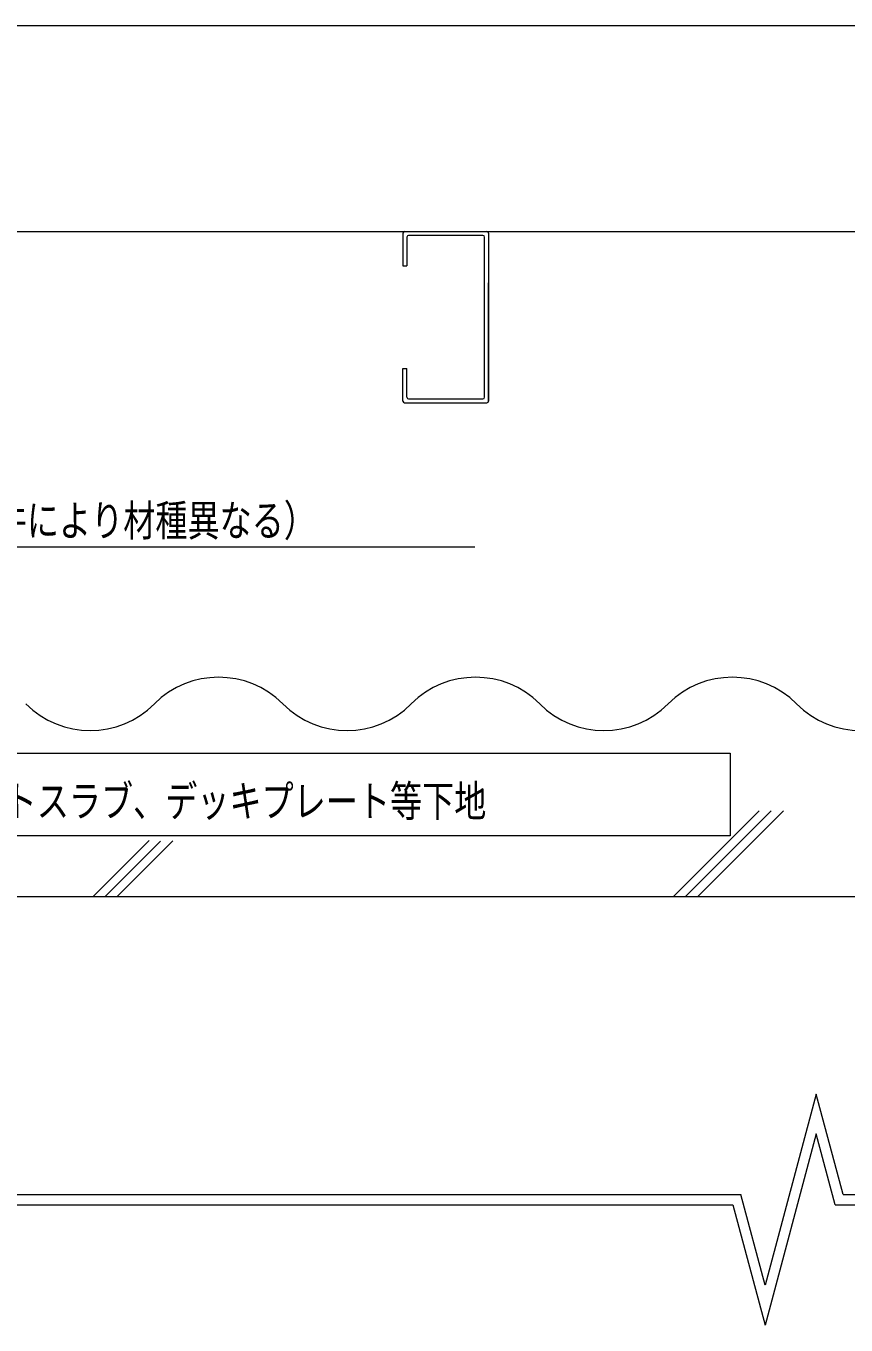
# Model space of a CAD drawing. Units: millimetres, scale not verified. Extents: x -205 to 205, y -142 to 142.
# Drawn here: x -14.5 to 33.4, y 66.7 to 142.5 of the extents above; entities that cross this region are included whole.
import ezdxf
from ezdxf.enums import TextEntityAlignment as Align

# ---------------------------------------------------------------- set-up
doc = ezdxf.new("R2010")
doc.units = ezdxf.units.MM
doc.header["$LTSCALE"] = 0.25
for name, color, linetype, lineweight in [('1-1_1-0 断面', 7, 'Continuous', 18), ('1-2_1-1 寸法', 7, 'Continuous', 18), ('1-3_1-2 文字', 7, 'Continuous', 18), ('F-1_F-0 図枠', 7, 'Continuous', 18)]:
    doc.layers.add(name, color=color, linetype=linetype, lineweight=lineweight)
doc.styles.add('ＭＳ ゴシック', font='')
doc.styles.get('ＭＳ ゴシック').set_extended_font_data('MS Gothic')

msp = doc.modelspace()

# ---------------------------------------------------------------- linework, layer by layer
at = {"layer": '1-1_1-0 断面'}
for p, q in [((-51.638, 130.5), (200.6873, 130.5)), ((7.5909, 130.5), (12.3909, 130.5)), ((7.4909, 130.4), (7.4909, 128.5)), ((7.7209, 130.17), (7.7209, 128.5)), ((12.1609, 130.27), (7.8209, 130.27)), ((12.2609, 120.83), (12.2609, 130.17)), ((12.4909, 130.4), (12.4909, 120.6)), ((7.4909, 128.5), (7.7209, 128.5)), ((12.4909, 120.6), (12.4909, 127.5)), ((7.4909, 122.5), (7.7209, 122.5)), ((7.4909, 120.6), (7.4909, 122.5)), ((7.7209, 120.83), (7.7209, 122.5)), ((7.8209, 120.73), (12.1609, 120.73)), ((-51.638, 91.6817), (200.6873, 91.6817))]:
    msp.add_line(p, q, dxfattribs=at)
msp.add_lwpolyline([(7.5909, 120.5), (10.0669, 120.5), (12.3909, 120.5)], dxfattribs=at)
for centre, start, end in [((7.5909, 130.4), 90, 180), ((12.3909, 130.4), 0, 90), ((7.8209, 130.17), 90, 180), ((12.1609, 130.17), 0, 90), ((7.5909, 120.6), 180, 270), ((7.8209, 120.83), 180, 270), ((12.1609, 120.83), 270, 0), ((12.3909, 120.6), 270, 0)]:
    msp.add_arc(centre, 0.1, start, end, dxfattribs=at)
at = {"layer": '1-2_1-1 寸法'}
for p, q in [((23.2903, 91.6817), (28.2903, 96.6817)), ((23.9974, 91.6817), (28.9974, 96.6817)), ((24.7045, 91.6817), (29.7045, 96.6817)), ((-10.6027, 91.6817), (-7.335, 94.9495)), ((-9.8956, 91.6817), (-6.6689, 94.9084)), ((-9.1885, 91.6817), (-5.9378, 94.9325)), ((31.6283, 80.1409), (28.6382, 68.9817)), ((33.1983, 74.2817), (31.6283, 80.1409)), ((31.6283, 77.8226), (28.6382, 66.6635)), ((32.7379, 73.6817), (31.6283, 77.8226)), ((-59.1451, 74.2817), (27.2181, 74.2817)), ((-59.1451, 73.6817), (26.7577, 73.6817)), ((26.7577, 73.6817), (28.6382, 66.6635)), ((28.6382, 68.9817), (27.2181, 74.2817)), ((32.7379, 73.6817), (117.7577, 73.6817)), ((33.1983, 74.2817), (118.2181, 74.2817))]:
    msp.add_line(p, q, dxfattribs=at)
for centre, start, end in [((-3.272, 99.1758), 45, 135), ((11.728, 99.1758), 45, 135), ((26.728, 99.1758), 45, 135), ((-10.772, 106.6758), 225, 315), ((4.228, 106.6758), 225, 315), ((19.228, 106.6758), 225, 315), ((34.228, 106.6758), 225, 315)]:
    msp.add_arc(centre, 5.3033, start, end, dxfattribs=at)
at = {"layer": '1-3_1-2 文字'}
for p, q in [((-29.4265, 112.0896), (11.6831, 112.0896)), ((-62.2579, 100.043), (26.6074, 100.043)), ((26.6074, 100.043), (26.6074, 95.2243)), ((26.6074, 95.2243), (-62.2579, 95.2243))]:
    msp.add_line(p, q, dxfattribs=at)
at = {"layer": 'F-1_F-0 図枠'}
msp.add_line((205, 142.5), (-205, 142.5), dxfattribs=at)

# ---------------------------------------------------------------- texts
at = {"layer": '1-3_1-2 文字', "style": 'ＭＳ ゴシック', "width": 0.75}
for s, p in [('ブレース材（条件により材種異なる）', (-29.4674, 112.167)), ('※コンクリートスラブ、デッキプレート等下地', (-27.0171, 95.786))]:
    msp.add_text(s, height=1.833, dxfattribs=at).set_placement(p, align=Align.BOTTOM_LEFT)

doc.saveas('drawing.dxf')
